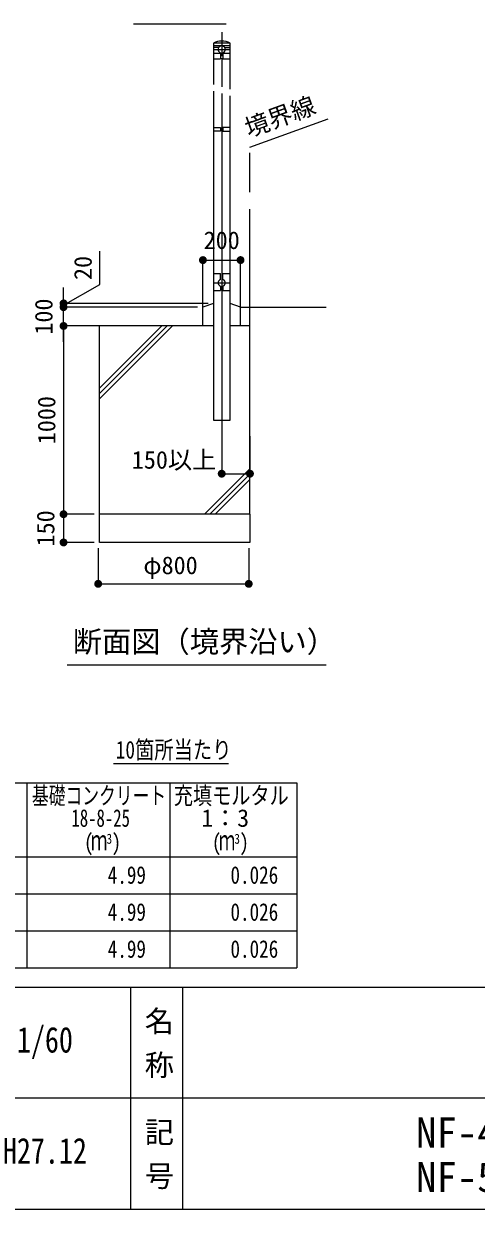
# Model space of a CAD drawing. Units: millimetres on the paper, scale 1:60. Extents: x 12 to 3365, y 11 to 3118.
# Drawn here: x 176.2 to 216.3, y 11 to 116 of the extents above; entities that cross this region are included whole.
import ezdxf
from ezdxf.enums import TextEntityAlignment as Align

# ---------------------------------------------------------------- set-up
doc = ezdxf.new("R2010")
doc.units = ezdxf.units.MM
doc.linetypes.add('CHAIN_DOUBLE_DASH', pattern=[23.5, 12, -1.5, 3.5, -1.5, 3.5, -1.5])
doc.linetypes.add('USER1', pattern=[200, 125, -25, 25, -25])
for name, color, linetype, lineweight in [('0_2', 7, 'Continuous', 13), ('_0-0_', 7, 'Continuous', 13), ('ハッチ', 4, 'Continuous', 13), ('寸法', 1, 'Continuous', 13), ('本体', 7, 'Continuous', 13)]:
    doc.layers.add(name, color=color, linetype=linetype, lineweight=lineweight)
doc.styles.add('@ＭＳ ゴシック', font='')
doc.styles.add('ＭＳ ゴシック', font='')
doc.styles.get('@ＭＳ ゴシック').set_extended_font_data('@MS Gothic')
doc.styles.get('ＭＳ ゴシック').set_extended_font_data('MS Gothic')

# ---------------------------------------------------------------- blocks, each defined once
blk = doc.blocks.new('filled_dot')
at = {"color": 0, "linetype": 'Continuous', "lineweight": -2, "const_width": 1.25}
blk.add_lwpolyline([(-0.625, 0, 1), (0.625, 0, 1)], format="xyb", close=True, dxfattribs=at)

msp = doc.modelspace()

# ---------------------------------------------------------------- linework, layer by layer
at = {"layer": '0_2'}
msp.add_line((263.093, 20.872), (165.898, 20.872), dxfattribs=at)
at = {"layer": '_0-0_', "color": 6}
for p, q in [((11.664, 30.701), (285.477, 30.701)), ((11.664, 11.043), (285.477, 11.043))]:
    msp.add_line(p, q, dxfattribs=at)
at = {"layer": '_0-0_'}
for p, q in [((185.642, 30.701), (185.642, 11.054)), ((190.238, 30.701), (190.238, 11.043))]:
    msp.add_line(p, q, dxfattribs=at)
at = {"layer": 'ハッチ', "linetype": 'USER1'}
for p, q in [((193.724, 112.97), (193.724, 110.428)), ((193.724, 109.828), (193.724, 93.391)), ((193.724, 93.391), (193.724, 79.507))]:
    msp.add_line(p, q, dxfattribs=at)
at = {"layer": 'ハッチ'}
for p, q in [((189.355, 89.253), (182.891, 82.789)), ((188.413, 89.253), (182.891, 83.732)), ((188.884, 89.253), (182.891, 83.26)), ((192.196, 72.586), (196.224, 76.615)), ((192.667, 72.586), (196.224, 76.144)), ((193.139, 72.586), (196.224, 75.672))]:
    msp.add_line(p, q, dxfattribs=at)
at = {"layer": '寸法', "color": 3}
for p, q in [((185.898, 116.016), (194.108, 116.016)), ((196.224, 105.078), (203.152, 107.6)), ((180.024, 59.251), (202.979, 59.251))]:
    msp.add_line(p, q, dxfattribs=at)
at = {"layer": '寸法', "color": 3, "linetype": 'CHAIN_DOUBLE_DASH'}
msp.add_line((196.224, 87.586), (196.224, 105.078), dxfattribs=at)
at = {"layer": '寸法'}
for p, q in [((182.937, 92.911), (182.937, 95.871)), ((192.058, 95.086), (195.391, 95.086)), ((192.058, 90.92), (192.058, 95.086)), ((195.391, 90.92), (195.391, 95.086)), ((179.713, 91.086), (182.937, 92.911)), ((179.713, 89.52), (179.713, 92.653)), ((179.713, 87.853), (179.713, 92.32)), ((192.511, 91.253), (179.713, 91.253)), ((184.589, 90.92), (179.713, 90.92)), ((184.422, 90.92), (179.713, 90.92)), ((179.713, 89.253), (179.713, 72.586)), ((182.42, 89.253), (179.713, 89.253)), ((184.422, 89.253), (179.713, 89.253)), ((193.724, 79.507), (193.724, 76.173)), ((196.224, 79.507), (196.224, 76.173)), ((193.724, 76.173), (196.224, 76.173)), ((182.42, 72.586), (179.713, 72.586)), ((179.713, 72.586), (179.713, 70.086)), ((182.42, 72.586), (179.713, 72.586)), ((182.42, 70.086), (179.713, 70.086)), ((182.783, 69.586), (182.783, 66.42)), ((196.116, 69.586), (196.116, 66.42)), ((182.783, 66.42), (196.116, 66.42))]:
    msp.add_line(p, q, dxfattribs=at)
at = {"layer": '寸法', "color": 3, "lineweight": 15}
for p, q in [((184.125, 50.515), (194.33, 50.515)), ((112.435, 48.792), (200.381, 48.792)), ((176.448, 48.792), (176.448, 32.412)), ((189.122, 48.792), (189.122, 32.412)), ((200.381, 48.792), (200.381, 32.412)), ((112.435, 42.24), (200.381, 42.24)), ((112.435, 38.964), (200.381, 38.964)), ((112.435, 35.688), (200.381, 35.688)), ((112.435, 32.412), (200.381, 32.412))]:
    msp.add_line(p, q, dxfattribs=at)
at = {"layer": '本体'}
for p, q in [((193.724, 115.282), (193.724, 113.137)), ((192.982, 114.304), (192.982, 110.629)), ((194.467, 114.304), (192.982, 114.304)), ((194.467, 114.054), (192.982, 114.054)), ((193.454, 113.903), (192.982, 113.903)), ((192.982, 113.403), (193.616, 113.403)), ((193.058, 113.736), (194.391, 113.736)), ((193.616, 113.438), (193.616, 112.903)), ((193.833, 113.438), (193.833, 112.903)), ((193.833, 113.403), (194.467, 113.403)), ((193.995, 113.903), (194.467, 113.903)), ((194.467, 110.227), (194.467, 114.304)), ((192.982, 112.903), (193.616, 112.903)), ((193.833, 112.903), (194.467, 112.903)), ((192.982, 110.029), (192.982, 80.92)), ((194.467, 80.92), (194.467, 109.627)), ((192.982, 106.826), (193.616, 106.826)), ((193.616, 106.493), (192.982, 106.493)), ((193.616, 106.826), (193.616, 106.493)), ((193.833, 106.826), (193.833, 106.493)), ((194.467, 106.826), (193.833, 106.826)), ((193.833, 106.493), (194.467, 106.493)), ((192.982, 93.904), (193.616, 93.904)), ((193.616, 93.369), (193.616, 93.904)), ((193.833, 93.904), (194.467, 93.904)), ((193.833, 93.369), (193.833, 93.904)), ((192.982, 92.404), (193.616, 92.404)), ((193.058, 93.071), (194.391, 93.071)), ((193.616, 92.772), (193.616, 92.404)), ((193.833, 92.772), (193.833, 92.404)), ((193.833, 92.404), (194.467, 92.404)), ((191.587, 90.92), (179.756, 90.92)), ((192.982, 91.253), (192.058, 90.92)), ((192.058, 89.253), (192.058, 90.92)), ((192.982, 91.253), (192.982, 91.253)), ((195.391, 90.92), (194.467, 91.253)), ((195.391, 89.253), (195.391, 90.92)), ((195.391, 90.92), (202.974, 90.92)), ((182.891, 70.086), (182.891, 89.253)), ((192.982, 89.253), (182.891, 89.253)), ((196.224, 89.253), (194.467, 89.253)), ((196.224, 72.586), (196.224, 89.253)), ((192.982, 80.92), (194.467, 80.92)), ((196.224, 72.586), (182.891, 72.586)), ((196.224, 72.586), (196.224, 70.086)), ((196.224, 70.086), (182.891, 70.086))]:
    msp.add_line(p, q, dxfattribs=at)
for centre, radius, start, end in [((193.724, 112.733), 1.737, 64.69739, 115.30262), ((193.724, 113.736), 0.318, 289.95043, 250.04954), ((193.724, 93.071), 0.318, 109.95043, 70.04955)]:
    msp.add_arc(centre, radius, start, end, dxfattribs=at)

# ---------------------------------------------------------------- block references
at = {"layer": '寸法', "xscale": 0.28, "yscale": 0.28}
for p in [(192.058, 95.086), (193.724, 76.173), (182.783, 66.42)]:
    msp.add_blockref('filled_dot', p, dxfattribs=at)
for p, rotation in [((195.391, 95.086), 180), ((179.713, 91.253), 90), ((179.713, 90.92), 270), ((179.713, 90.92), 90), ((179.713, 89.253), 270), ((179.713, 89.253), 270), ((196.224, 76.173), 180), ((179.713, 72.586), 90), ((179.713, 72.586), 270), ((179.713, 70.086), 90), ((196.116, 66.42), 180)]:
    msp.add_blockref('filled_dot', p, dxfattribs=dict(at, rotation=rotation))

# ---------------------------------------------------------------- texts
at = {"layer": '_0-0_', "style": '@ＭＳ ゴシック'}
for s, p in [('名 称', (186.645, 29.024)), ('記 号', (186.645, 19.195))]:
    msp.add_text(s, height=1.899, rotation=270, dxfattribs=at).set_placement(p, align=Align.BOTTOM_LEFT)
at = {"layer": '_0-0_', "style": 'ＭＳ ゴシック', "width": 0.8}
for s, p in [('1/60', (175.582, 24.233)), ('H27.12', (174.339, 14.404))]:
    msp.add_text(s, height=2.279, dxfattribs=at).set_placement(p, align=Align.BOTTOM_LEFT)
at = {"layer": '_0-0_', "style": 'ＭＳ ゴシック'}
for s, p in [('NF-400・400C[A][B]', (210.93, 15.715)), ('NF-500・500C[A][B]', (210.93, 11.774))]:
    msp.add_text(s, height=2.658, dxfattribs=at).set_placement(p, align=Align.BOTTOM_LEFT)
at = {"layer": '寸法', "color": 3, "style": 'ＭＳ ゴシック'}
msp.add_text('境界線', height=1.582, rotation=20, dxfattribs=at).set_placement((196.271, 105.497), align=Align.BOTTOM_LEFT)
at = {"layer": '寸法', "style": 'ＭＳ ゴシック'}
for s, p in [('200', (192.122, 95.593)), ('150以上', (185.76, 76.147)), ('φ800', (186.778, 66.81))]:
    msp.add_text(s, height=1.567, dxfattribs=at).set_placement(p, align=Align.BOTTOM_LEFT)
for s, p in [('20', (182.68, 93.323)), ('100', (179.207, 88.484)), ('1000', (179.457, 78.783)), ('150', (179.373, 69.734))]:
    msp.add_text(s, height=1.567, rotation=90, dxfattribs=at).set_placement(p, align=Align.BOTTOM_LEFT)
at = {"layer": '寸法', "color": 3, "style": 'ＭＳ ゴシック'}
for s, height, p in [('断面図（境界沿い）', 1.899, (180.532, 59.785)), ('1：3', 1.555, (191.915, 44.443))]:
    msp.add_text(s, height=height, dxfattribs=at).set_placement(p, align=Align.BOTTOM_LEFT)
for s, height, width, p in [('10箇所当たり', 1.567, 0.8, (184.337, 50.479)), ('基礎コンクリート', 1.555, 0.7, (176.917, 46.433)), ('充填モルタル', 1.555, 0.8, (189.483, 46.433)), ('18-8-25', 1.555, 0.7, (180.411, 44.443)), ('(\u3000)', 1.495, 0.8, (181.538, 42.34)), ('ｍ', 1.794, 0.6, (182.132, 42.282)), ('3', 0.897, 0.8, (183.523, 43.134)), ('(\u3000)', 1.495, 0.8, (192.862, 42.34)), ('ｍ', 1.794, 0.6, (193.457, 42.282)), ('3', 0.897, 0.8, (194.848, 43.134)), ('4.99', 1.555, 0.8, (183.628, 39.4)), ('0.026', 1.555, 0.8, (194.498, 39.4)), ('4.99', 1.555, 0.8, (183.628, 36.124)), ('0.026', 1.555, 0.8, (194.498, 36.124)), ('4.99', 1.555, 0.8, (183.628, 32.848)), ('0.026', 1.555, 0.8, (194.498, 32.848))]:
    msp.add_text(s, height=height, dxfattribs=dict(at, width=width)).set_placement(p, align=Align.BOTTOM_LEFT)

doc.saveas('drawing.dxf')
